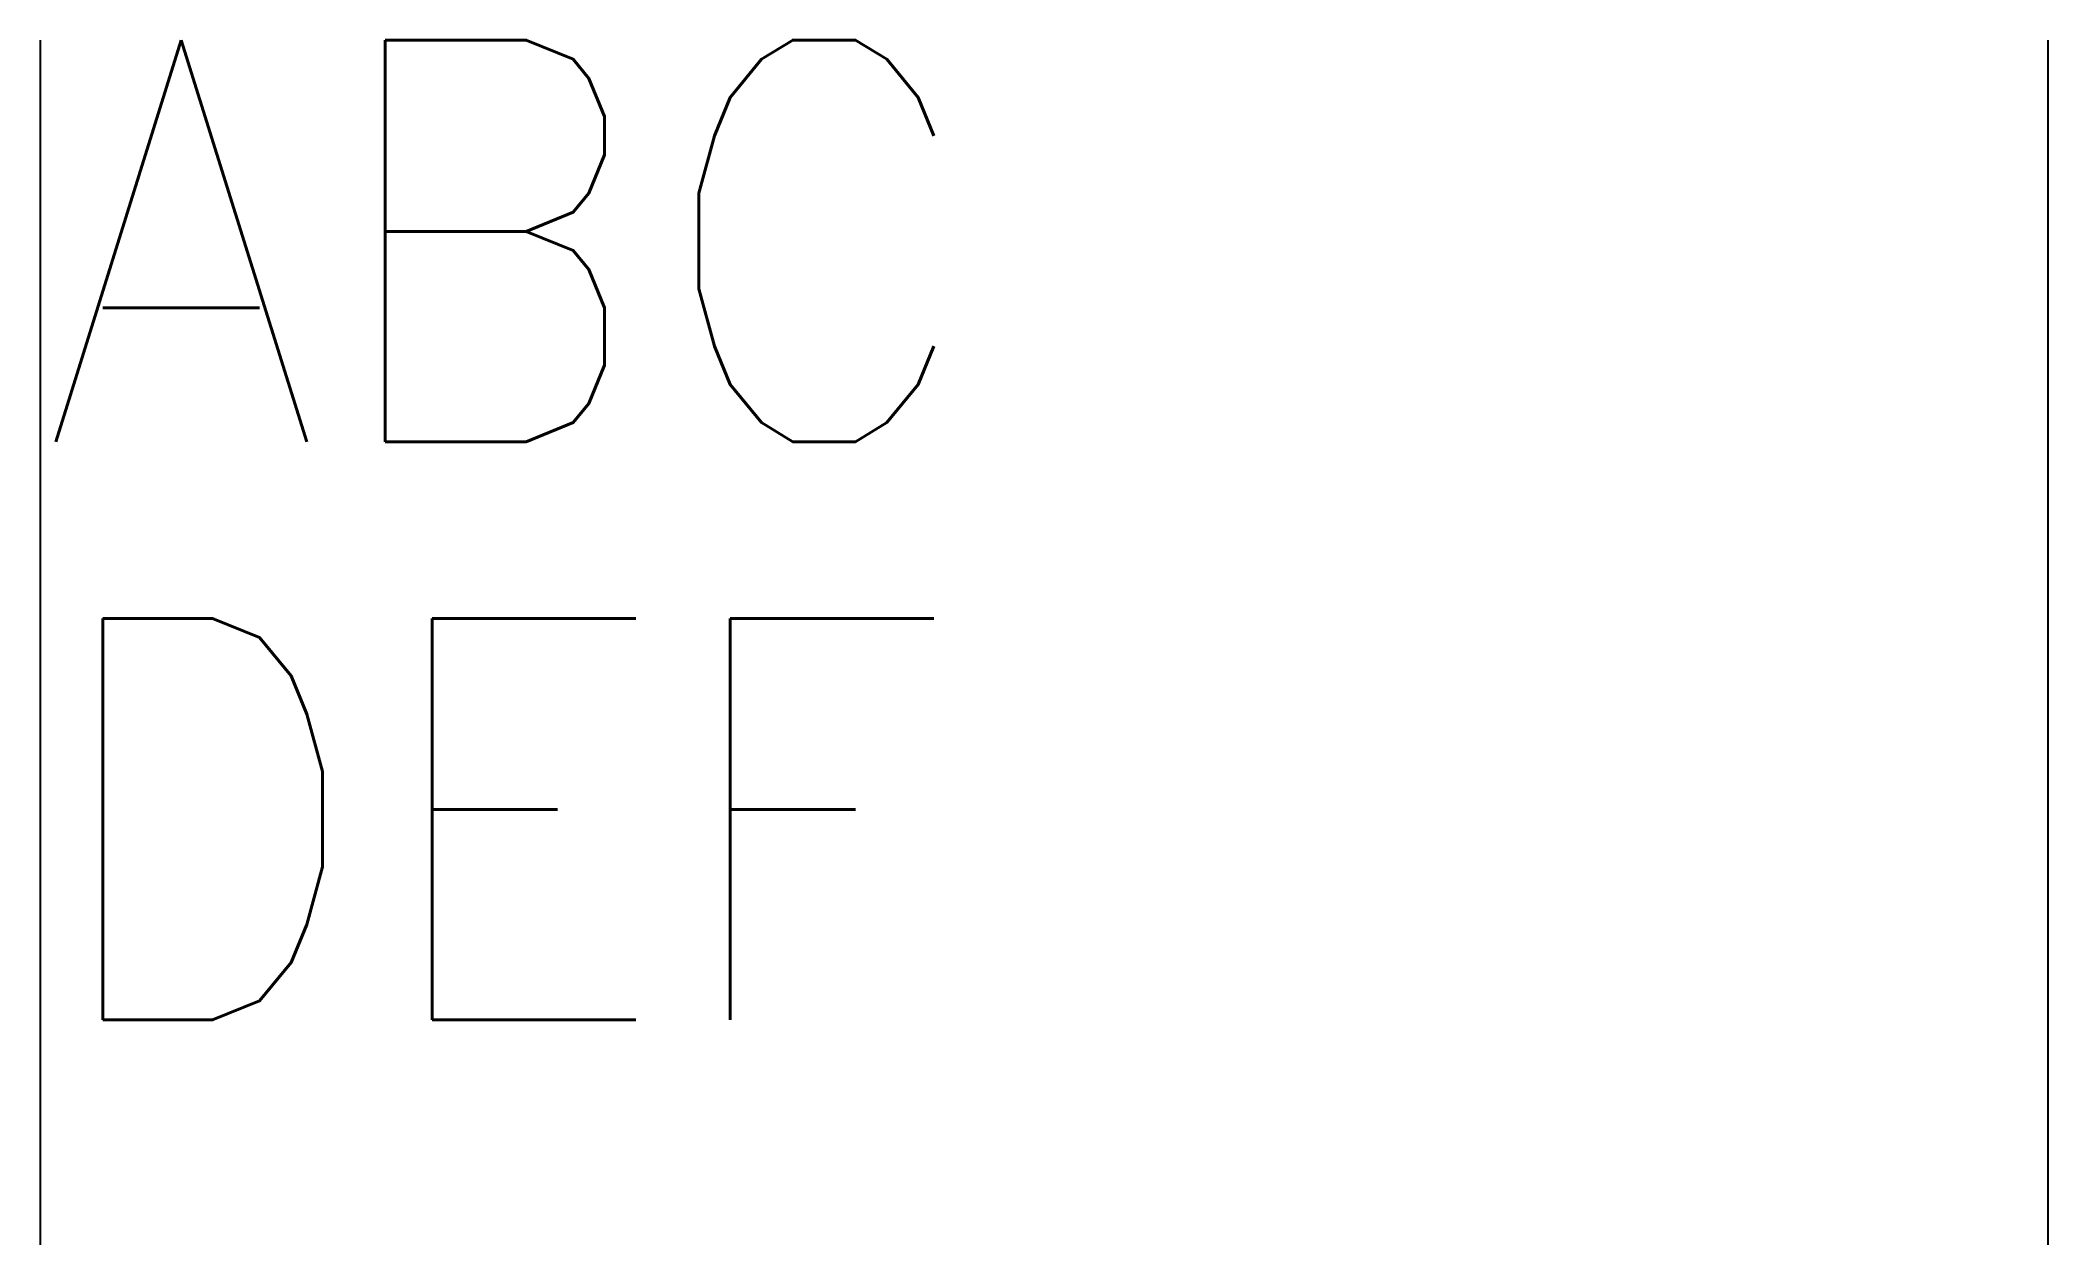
# Model space of a CAD drawing. Header units: millimetres. Extents: x 10 to 60, y -10 to 20.
import ezdxf
from ezdxf.enums import TextEntityAlignment as Align

# ---------------------------------------------------------------- set-up
doc = ezdxf.new("R2010")
doc.units = ezdxf.units.MM
doc.layers.get('0').update_dxf_attribs({"lineweight": 25})
doc.styles.add('textstyle11', font='Standard')
doc.styles.add('textstyle12', font='Standard')

msp = doc.modelspace()

# ---------------------------------------------------------------- linework, layer by layer
for p, q in [((10, 20), (10, -10)), ((60, 20), (60, -10))]:
    msp.add_line(p, q)

# ---------------------------------------------------------------- texts
for s, style, p in [('ABC', 'textstyle11', (10, 20)), ('DEF', 'textstyle12', (10, 5.6))]:
    msp.add_text(s, height=10, dxfattribs=dict(style=style)).set_placement(p, align=Align.TOP_LEFT)

doc.saveas('drawing.dxf')
